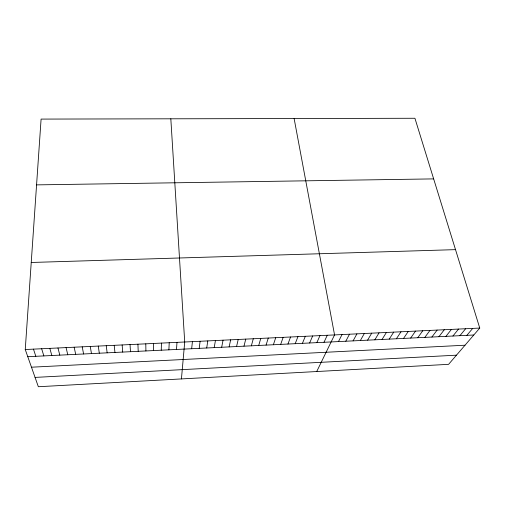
<?xml version="1.0" encoding="UTF-8"?>
<svg xmlns="http://www.w3.org/2000/svg" width="505" height="505" viewBox="0 0 505 505"><rect width="100%" height="100%" fill="white"/><g stroke="black" fill="none" stroke-linecap="round" stroke-linejoin="round"><path stroke-width="0.76" d="M153.596 350.577L153.627 343.463M161.253 350.205L161.436 343.097M168.885 349.832L169.219 342.725M176.498 349.46L176.984 342.358M25.25 349.523L41.094 119.092L414.921 118.265L479.75 328.067L448.604 364.332L38.348 386.735L25.25 349.523L479.75 328.067M181.434 378.92L184.716 341.992L170.823 118.808M191.654 348.721L192.43 341.632M199.197 348.355L200.119 341.266M206.715 347.989L207.789 340.907M214.208 347.629L215.427 340.547M221.682 347.263L223.046 340.187M229.137 346.903L230.64 339.827M236.567 346.537L238.208 339.467M243.972 346.177L245.758 339.114M251.357 345.818L253.283 338.76M258.718 345.464L260.782 338.407M266.059 345.104L268.262 338.053M273.375 344.751L275.717 337.7M280.673 344.397L283.154 337.346M287.945 344.044L290.564 336.999M295.198 343.69L297.95 336.652M302.426 343.337L305.317 336.305M309.634 342.99L312.658 335.958M316.824 342.636L319.981 335.61M323.989 342.289L327.278 335.263M316.723 371.535L334.556 334.922L294.118 118.53M338.476 341.582L342.03 334.569M345.792 341.228L349.479 334.215M353.09 340.875L356.909 333.868M360.362 340.522L364.313 333.515M367.608 340.168L371.693 333.167M374.836 339.815L379.053 332.82M382.045 339.467L386.388 332.473M389.229 339.114L393.704 332.132M396.393 338.767L400.995 331.785M403.539 338.419L408.267 331.444M410.66 338.072L415.514 331.103M417.755 337.731L422.735 330.762M424.838 337.384L429.938 330.422M431.889 337.043L437.122 330.081M438.927 336.696L444.28 329.74M445.94 336.355L451.413 329.405M452.934 336.021L458.534 329.071M459.91 335.68L465.629 328.736M466.86 335.339L472.699 328.401M35.066 377.405L456.469 355.173M31.474 367.204L465.023 345.218M27.775 356.694L473.791 335.004M31.234 262.474L455.516 249.64M36.568 184.88L433.656 178.89M33.469 349.132L35.823 356.303M41.656 348.747L43.847 355.911M49.818 348.362L51.845 355.52M57.961 347.977L59.817 355.135M66.073 347.598L67.771 354.75M74.159 347.213L75.693 354.365M82.214 346.834L83.59 353.98M90.25 346.455L91.468 353.595M98.26 346.077L99.315 353.216M106.246 345.698L107.142 352.831M114.206 345.325L114.944 352.452M122.141 344.947L122.721 352.073M130.044 344.574L130.473 351.701M137.928 344.202L138.206 351.322M145.787 343.836L145.913 350.95"/></g></svg>
